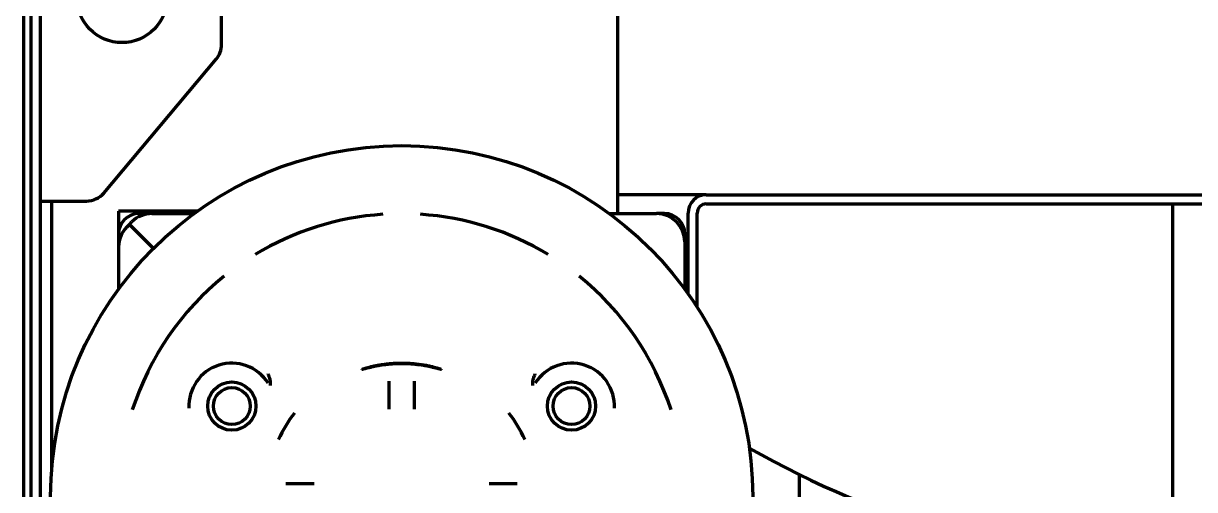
# Model space of a CAD drawing. Header units: inches. Extents: x -2898 to 7248, y 606 to 5598.
# Drawn here: x 2637.5 to 2741, y 4739.4 to 4780.5 of the extents above; entities that cross this region are included whole.
import ezdxf

# ---------------------------------------------------------------- set-up
doc = ezdxf.new("R2010")
doc.units = ezdxf.units.IN

msp = doc.modelspace()

# ---------------------------------------------------------------- linework, layer by layer
at = {"linetype": 'Continuous', "lineweight": 70}
for p, q in [((2639.05, 4764.85), (2639.05, 5334.61)), ((2655.05, 4778.68), (2655.05, 5329.53)), ((2637.55, 5081.85), (2637.55, 4595.05)), ((2638.23, 4598.05), (2638.23, 5080.85)), ((2690.05, 4763.75), (2690.05, 4845.55)), ((2644.65, 4765.56), (2654.58, 4777.4)), ((2639.05, 4694.85), (2639.05, 4764.85)), ((2639.05, 4764.85), (2641.05, 4764.85)), ((2640.05, 4741.23), (2640.05, 4764.85)), ((2641.05, 4764.85), (2643.11, 4764.85)), ((2697.85, 4765.4), (2690.05, 4765.4)), ((2697.85, 4765.4), (2803.75, 4765.4)), ((2652.89, 4763.95), (2645.95, 4763.95)), ((2645.95, 4763.95), (2645.95, 4761.95)), ((2648.9, 4763.75), (2647.75, 4763.75)), ((2648.9, 4763.75), (2652.62, 4763.75)), ((2689.28, 4763.75), (2693.45, 4763.75)), ((2694.15, 4763.75), (2693.45, 4763.75)), ((2696.25, 4756.66), (2696.25, 4763.8)), ((2697.05, 4755.47), (2697.05, 4763.8)), ((2697.85, 4764.6), (2803.75, 4764.6)), ((2739.05, 4733.05), (2739.05, 4764.6)), ((2646.91, 4762.79), (2646.68, 4762.56)), ((2646.91, 4762.79), (2647.13, 4763.02)), ((2646.91, 4762.79), (2647.61, 4762.08)), ((2646.91, 4762.79), (2647.61, 4762.08)), ((2645.95, 4761.95), (2645.95, 4760.79)), ((2649.03, 4760.67), (2647.61, 4762.08)), ((2649.03, 4760.67), (2647.61, 4762.08)), ((2695.95, 4761.25), (2695.95, 4761.95)), ((2645.95, 4760.8), (2645.95, 4757.08)), ((2695.95, 4761.25), (2695.95, 4757.08)), ((2659.37, 4748.58), (2659.37, 4748.91)), ((2682.53, 4748.58), (2682.53, 4748.91)), ((2706.05, 4740.7), (2706.05, 4667.05))]:
    msp.add_line(p, q, dxfattribs=at)
for centre, radius in [((2646.25, 4782.85), 4), ((2670.95, 4738.75), 31), ((2655.95, 4746.75), 2.13), ((2655.95, 4746.75), 1.63), ((2685.95, 4746.75), 2.13), ((2685.95, 4746.75), 1.63)]:
    msp.add_circle(centre, radius, dxfattribs=at)
for centre, radius, start, end in [((2653.05, 4778.68), 2, 320, 0), ((2643.11, 4766.85), 2, 270, 320), ((2697.85, 4763.8), 1.6, 90, 180), ((2647.75, 4761.95), 1.8, 90, 180), ((2648.9, 4761.25), 2.5, 90, 135), ((2670.95, 4738.75), 24.99, 93.8243, 121.1757), ((2670.95, 4738.75), 24.99, 58.8243, 86.1757), ((2693.45, 4761.25), 2.5, 0, 90), ((2694.15, 4761.95), 1.8, 0, 90), ((2697.85, 4763.8), 0.8, 90, 180), ((2648.45, 4760.8), 2.5, 135, 180), ((2670.95, 4738.75), 24.99, 128.8243, 162.147), ((2670.95, 4738.75), 24.99, 17.853, 51.1757), ((2655.95, 4746.75), 3.79, 32.2484, 182.8327), ((2685.95, 4746.75), 3.79, 357.1673, 147.7516), ((2670.95, 4738.75), 12, 142.0046, 155.1606), ((2670.95, 4738.75), 12, 24.8394, 37.9954), ((2739.05, 4808.05), 75, 240.0891, 270)]:
    msp.add_arc(centre, radius, start, end, dxfattribs=at)
for points in [[(2667.45, 4749.99), (2667.45, 4749.99), (2667.45, 4749.99), (2667.48, 4750), (2667.52, 4750.02), (2667.58, 4750.04), (2667.65, 4750.06), (2667.74, 4750.09), (2667.85, 4750.12), (2667.97, 4750.15), (2668.11, 4750.19), (2668.26, 4750.23), (2668.43, 4750.27), (2668.61, 4750.31), (2668.8, 4750.35), (2669, 4750.38), (2669.21, 4750.42), (2669.43, 4750.45), (2669.65, 4750.48), (2669.88, 4750.5), (2670.11, 4750.52), (2670.35, 4750.54), (2670.59, 4750.55), (2670.83, 4750.55), (2671.07, 4750.55), (2671.31, 4750.55), (2671.54, 4750.54), (2671.78, 4750.52), (2672.01, 4750.5), (2672.24, 4750.48), (2672.47, 4750.45), (2672.69, 4750.42), (2672.9, 4750.38), (2673.1, 4750.35), (2673.29, 4750.31), (2673.47, 4750.27), (2673.63, 4750.23), (2673.79, 4750.19), (2673.92, 4750.15), (2674.05, 4750.12), (2674.15, 4750.09), (2674.24, 4750.06), (2674.32, 4750.04), (2674.38, 4750.02), (2674.42, 4750), (2674.44, 4749.99), (2674.45, 4749.99), (2674.45, 4749.99)], [(2674.45, 4749.99), (2674.45, 4749.99), (2674.44, 4749.99), (2674.42, 4749.99), (2674.38, 4750), (2674.32, 4750.02), (2674.24, 4750.04), (2674.15, 4750.06), (2674.05, 4750.09), (2673.93, 4750.12), (2673.79, 4750.15), (2673.64, 4750.19), (2673.47, 4750.23), (2673.29, 4750.26), (2673.1, 4750.3), (2672.9, 4750.33), (2672.69, 4750.37), (2672.47, 4750.39), (2672.25, 4750.42), (2672.02, 4750.44), (2671.78, 4750.46), (2671.55, 4750.48), (2671.31, 4750.49), (2671.07, 4750.49), (2670.83, 4750.49), (2670.59, 4750.49), (2670.35, 4750.48), (2670.11, 4750.46), (2669.88, 4750.44), (2669.65, 4750.42), (2669.42, 4750.39), (2669.21, 4750.37), (2669, 4750.33), (2668.79, 4750.3), (2668.6, 4750.26), (2668.42, 4750.23), (2668.26, 4750.19), (2668.11, 4750.15), (2667.97, 4750.12), (2667.85, 4750.09), (2667.74, 4750.06), (2667.65, 4750.04), (2667.58, 4750.02), (2667.52, 4750), (2667.48, 4749.99), (2667.45, 4749.99), (2667.45, 4749.99), (2667.45, 4749.99)]]:
    msp.add_open_spline(points, degree=3, dxfattribs=at)
for points, knots in [([(2659.35, 4749.04), (2659.32, 4749.13), (2659.29, 4749.22), (2659.24, 4749.36), (2659.23, 4749.41), (2659.2, 4749.47), (2659.19, 4749.5), (2659.18, 4749.54), (2659.17, 4749.57), (2659.16, 4749.59)], [0, 0, 0, 0, 0.5, 0.5, 0.75, 0.75, 0.875, 0.875, 1, 1, 1, 1]), ([(2682.55, 4749.04), (2682.57, 4749.13), (2682.6, 4749.22), (2682.65, 4749.36), (2682.67, 4749.41), (2682.69, 4749.47), (2682.7, 4749.5), (2682.72, 4749.54), (2682.73, 4749.57), (2682.74, 4749.59)], [0, 0, 0, 0, 0.5, 0.5, 0.75, 0.75, 0.875, 0.875, 1, 1, 1, 1]), ([(2659.37, 4748.91), (2659.37, 4748.93), (2659.37, 4748.95), (2659.36, 4748.99), (2659.35, 4749.01), (2659.35, 4749.04)], [0, 0, 0, 0, 0.5, 0.5, 1, 1, 1, 1]), ([(2669.83, 4748.96), (2669.83, 4748.88), (2669.83, 4748.79), (2669.82, 4748.62), (2669.82, 4748.43), (2669.82, 4748.24), (2669.82, 4748.11), (2669.82, 4748.08), (2669.82, 4748.03), (2669.82, 4748.01), (2669.82, 4747.93), (2669.82, 4747.88), (2669.82, 4747.72), (2669.82, 4747.5), (2669.82, 4747.28), (2669.82, 4747.11), (2669.82, 4747.03), (2669.82, 4746.94), (2669.82, 4746.88), (2669.82, 4746.85), (2669.82, 4746.71), (2669.82, 4746.6), (2669.82, 4746.48)], [0, 0, 0, 0, 0.125, 0.125, 0.25, 0.375, 0.375, 0.40625, 0.40625, 0.4375, 0.4375, 0.5, 0.5, 0.625, 0.75, 0.75, 0.8125, 0.84375, 0.84375, 0.875, 0.875, 1, 1, 1, 1]), ([(2672.08, 4746.48), (2672.08, 4746.6), (2672.08, 4746.71), (2672.08, 4746.94), (2672.08, 4747.16), (2672.08, 4747.39), (2672.07, 4747.52), (2672.07, 4747.55), (2672.07, 4747.61), (2672.07, 4747.63), (2672.07, 4747.71), (2672.07, 4747.77), (2672.07, 4747.93), (2672.07, 4748.13), (2672.07, 4748.33), (2672.07, 4748.47), (2672.07, 4748.54), (2672.07, 4748.61), (2672.07, 4748.66), (2672.07, 4748.68), (2672.07, 4748.79), (2672.07, 4748.88), (2672.07, 4748.96)], [0, 0, 0, 0, 0.125, 0.125, 0.25, 0.375, 0.375, 0.40625, 0.40625, 0.4375, 0.4375, 0.5, 0.5, 0.625, 0.75, 0.75, 0.8125, 0.84375, 0.84375, 0.875, 0.875, 1, 1, 1, 1]), ([(2682.53, 4748.91), (2682.53, 4748.93), (2682.53, 4748.95), (2682.53, 4748.99), (2682.54, 4749.01), (2682.55, 4749.04)], [0, 0, 0, 0, 0.5, 0.5, 1, 1, 1, 1]), ([(2663.22, 4739.88), (2663.1, 4739.88), (2662.98, 4739.88), (2662.76, 4739.88), (2662.53, 4739.88), (2662.31, 4739.88), (2662.17, 4739.88), (2662.14, 4739.88), (2662.09, 4739.88), (2662.06, 4739.88), (2661.98, 4739.88), (2661.93, 4739.87), (2661.77, 4739.87), (2661.56, 4739.87), (2661.36, 4739.87), (2661.22, 4739.87), (2661.15, 4739.87), (2661.08, 4739.87), (2661.04, 4739.87), (2661.01, 4739.87), (2660.9, 4739.87), (2660.82, 4739.87), (2660.73, 4739.87)], [0, 0, 0, 0, 0.125, 0.125, 0.25, 0.375, 0.375, 0.40625, 0.40625, 0.4375, 0.4375, 0.5, 0.5, 0.625, 0.75, 0.75, 0.8125, 0.84375, 0.84375, 0.875, 0.875, 1, 1, 1, 1]), ([(2681.16, 4739.87), (2681.08, 4739.87), (2680.99, 4739.87), (2680.82, 4739.87), (2680.63, 4739.87), (2680.44, 4739.87), (2680.31, 4739.87), (2680.28, 4739.87), (2680.23, 4739.87), (2680.21, 4739.87), (2680.13, 4739.87), (2680.08, 4739.87), (2679.92, 4739.88), (2679.7, 4739.88), (2679.48, 4739.88), (2679.31, 4739.88), (2679.23, 4739.88), (2679.14, 4739.88), (2679.08, 4739.88), (2679.05, 4739.88), (2678.91, 4739.88), (2678.79, 4739.88), (2678.68, 4739.88)], [0, 0, 0, 0, 0.125, 0.125, 0.25, 0.375, 0.375, 0.40625, 0.40625, 0.4375, 0.4375, 0.5, 0.5, 0.625, 0.75, 0.75, 0.8125, 0.84375, 0.84375, 0.875, 0.875, 1, 1, 1, 1])]:
    msp.add_open_spline(points, degree=3, knots=knots, dxfattribs=at)

doc.saveas('drawing.dxf')
